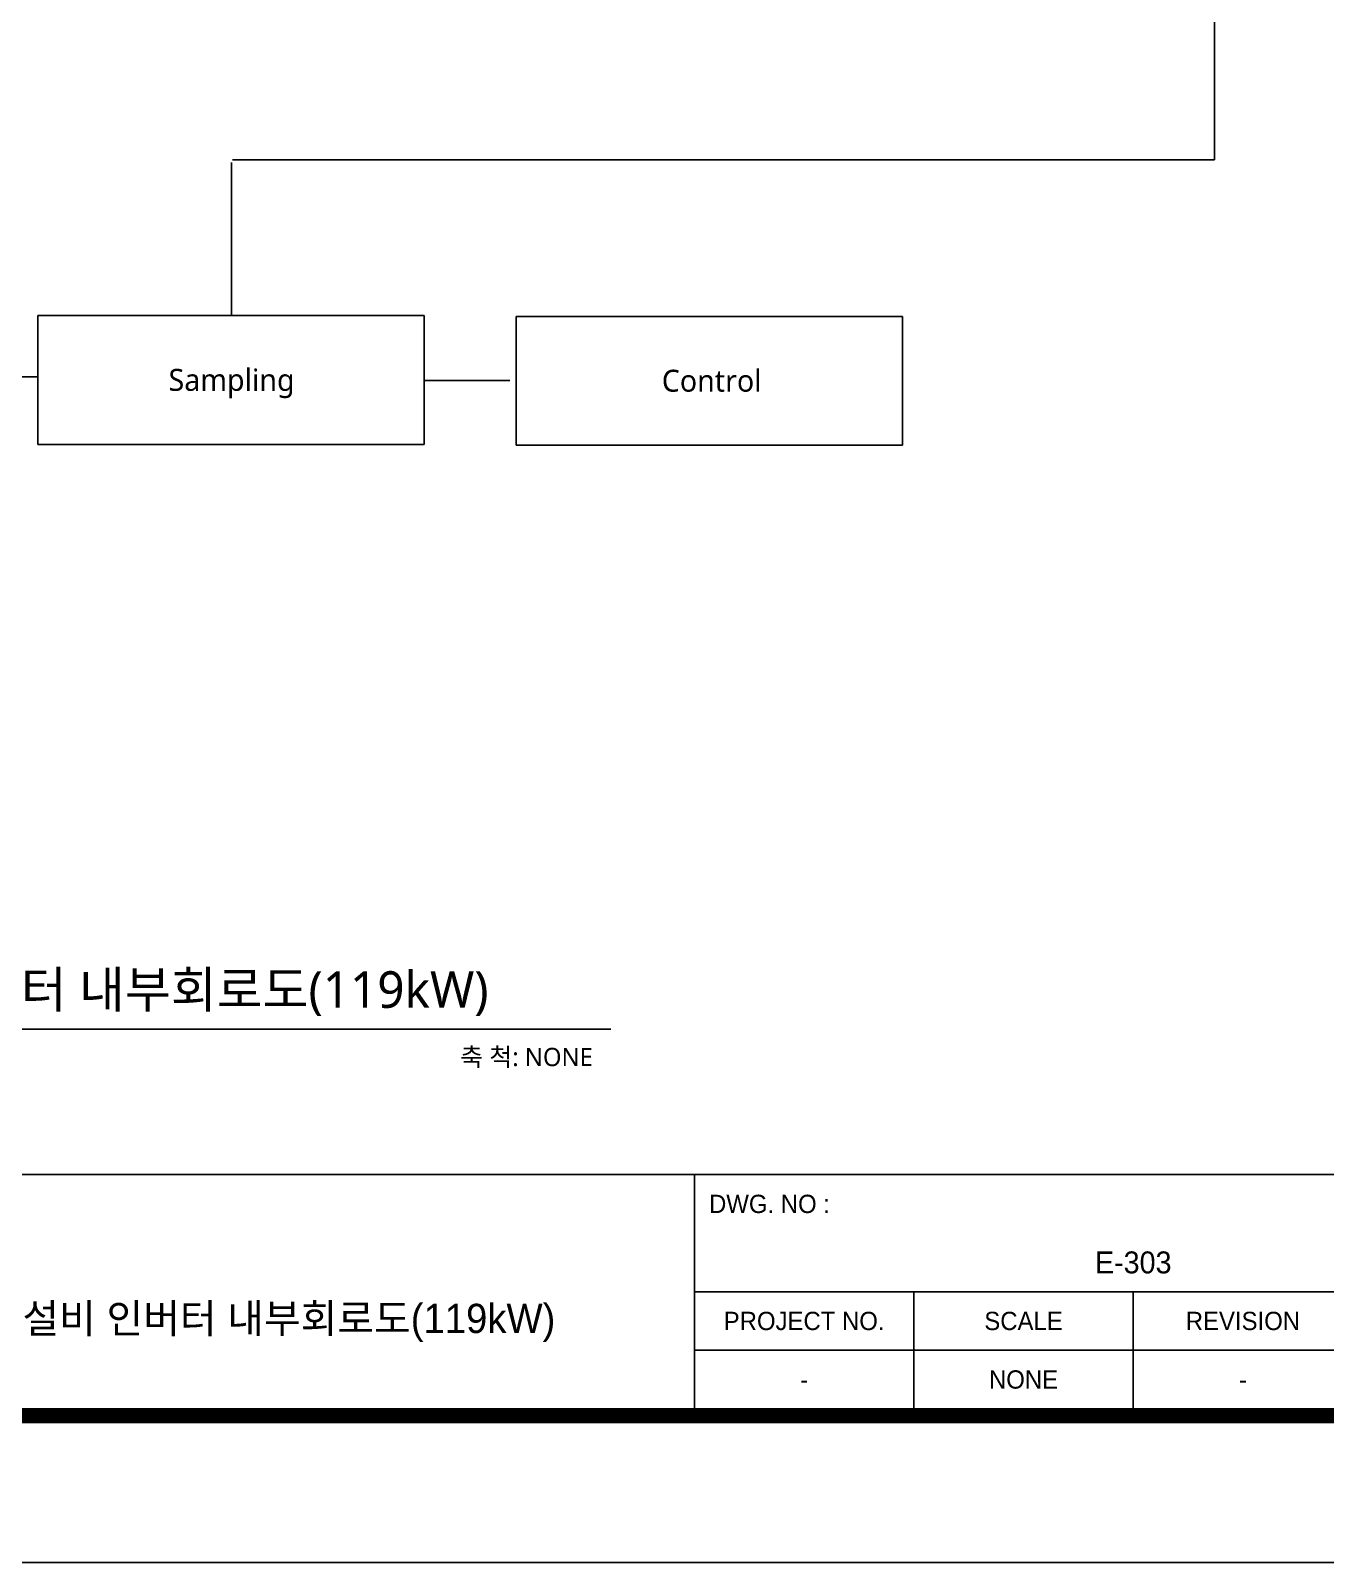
# Model space of a CAD drawing. Header units: millimetres. Extents: x 10297564 to 11610295, y -9287743 to -8409454.
# Drawn here: x 10594387 to 10612091, y -9123565 to -9102629 of the extents above; entities that cross this region are included whole.
import ezdxf
from ezdxf.enums import TextEntityAlignment as Align

# ---------------------------------------------------------------- set-up
doc = ezdxf.new("R2010")
doc.units = ezdxf.units.MM
doc.header["$LTSCALE"] = 100
for name, color, linetype in [('-0', 7, 'Continuous'), ('_도곽_마크', 7, 'Continuous'), ('BOX', 7, 'Continuous'), ('BOX_Def', 8, 'Continuous'), ('D-TEXT2', 7, 'Continuous')]:
    doc.layers.add(name, color=color, linetype=linetype)
doc.layers.add('DIJ1-TEXT', color=7, linetype='Continuous', lineweight=5)
doc.layers.add('TITLE', color=7, linetype='Continuous', lineweight=0)
doc.styles.add('MG', font='malgun.ttf')
doc.styles.add('RomanS', font='Dotum.ttf')

# ---------------------------------------------------------------- blocks, each defined once
blk = doc.blocks.new('A$C78AD5414')
at = {"layer": '_도곽_마크'}
for points in [[(536, 53), (400, 53)], [(536, 53), (536, 21)], [(536, 53), (656, 53)], [(536, 37), (656, 37)], [(566, 37), (566, 21)], [(596, 37), (596, 21)], [(536, 29), (656, 29)], [(40, 21), (811, 21)]]:
    blk.add_lwpolyline(points, dxfattribs=at)
at = {"layer": 'BOX', "const_width": 2}
blk.add_lwpolyline([(40, 20), (40, 574), (811, 574), (811, 20)], close=True, dxfattribs=at)
at = {"layer": 'BOX_Def'}
blk.add_lwpolyline([(0, 0), (841, 0), (841, 594), (0, 594)], close=True, dxfattribs=at)
at = {"layer": 'DIJ1-TEXT', "style": 'RomanS'}
blk.add_text('DWG. NO :', height=2.5, dxfattribs=at).set_placement((538, 49), align=Align.MIDDLE_LEFT)
for s, p in [('PROJECT NO.', (551, 33)), ('SCALE', (581, 33)), ('REVISION', (611, 33))]:
    blk.add_text(s, height=2.5, dxfattribs=at).set_placement(p, align=Align.MIDDLE)

msp = doc.modelspace()

# ---------------------------------------------------------------- linework, layer by layer
at = {"layer": '-0'}
for p, q in [((10610577.2, -9100385.8), (10610577.2, -9104395.4)), ((10610577.2, -9104395.4), (10597146.7, -9104395.4))]:
    msp.add_line(p, q, dxfattribs=at)
at = {"layer": '-0', "linetype": 'ByBlock'}
for p, q in [((10597134.5, -9106523.3), (10597134.5, -9104430.2)), ((10594486, -9106523.3), (10599769.4, -9106523.3)), ((10594486, -9108283.6), (10594486, -9106523.3)), ((10599769.4, -9106523.3), (10599769.4, -9108283.6)), ((10601024.8, -9106534.7), (10606308.2, -9106534.7)), ((10601024.8, -9108295.1), (10601024.8, -9106534.7)), ((10606308.2, -9106534.7), (10606308.2, -9108295.1)), ((10593315.3, -9107360.5), (10594486, -9107360.5)), ((10599769.4, -9107410.7), (10600940.1, -9107410.7)), ((10599769.4, -9108283.6), (10594486, -9108283.6)), ((10606308.2, -9108295.1), (10601024.8, -9108295.1))]:
    msp.add_line(p, q, dxfattribs=at)
at = {"layer": 'D-TEXT2', "color": 3}
msp.add_line((10585766.6, -9116279), (10602319.3, -9116279), dxfattribs=at)

# ---------------------------------------------------------------- block references
at = {"layer": 'TITLE', "color": 4, "xscale": 99.9999999987065, "yscale": 99.9999999987065, "zscale": 99.9999999987065}
msp.add_blockref('A$C78AD5414', (10549864, -9123565.4), dxfattribs=at)

# ---------------------------------------------------------------- texts
at = {"layer": '-0', "char_height": 300, "width": 2569.464, "attachment_point": 1, "style": 'MG'}
for s, insert in [('Sampling', (10596273.5, -9107252.4)), ('Control', (10603017.7, -9107263.9))]:
    msp.add_mtext(s, dxfattribs=dict(at, insert=insert))
at = {"layer": 'D-TEXT2', "color": 0, "style": 'MG'}
msp.add_text('태양광발전설비 인버터 내부회로도(119kW)', height=500, dxfattribs=at).set_placement((10588437.1, -9115985.6))
msp.add_text('축 척: NONE', height=250, dxfattribs=at).set_placement((10602075.5, -9116657.6), align=Align.MIDDLE_RIGHT)
at = {"layer": 'DIJ1-TEXT', "color": 2, "style": 'RomanS'}
for s, height, p in [('E-303', 300, (10609464, -9119465.4)), ('태양광발전설비 인버터 내부회로도(119kW)', 400, (10596664, -9120265.4)), ('NONE', 250, (10607964, -9121065.4))]:
    msp.add_text(s, height=height, dxfattribs=at).set_placement(p, align=Align.MIDDLE)
for p in [(10604964, -9121065.4), (10610964, -9121065.4)]:
    msp.add_text('-', height=250, dxfattribs=at).set_placement(p, align=Align.MIDDLE_CENTER)

doc.saveas('drawing.dxf')
